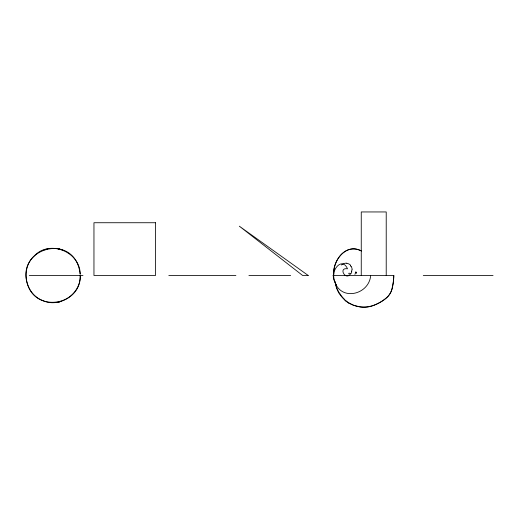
<?xml version="1.0" encoding="UTF-8"?>
<svg xmlns="http://www.w3.org/2000/svg" width="519" height="519" viewBox="0 0 519 519"><rect width="100%" height="100%" fill="white"/><g stroke="black" fill="none" stroke-linecap="round" stroke-linejoin="round"><path stroke-width="0.78" d="M333.685 275.368L333.698 274.272M333.685 275.213L333.691 274.668M351.811 269.971L351.597 271.593M333.704 274.032C332.731 260.025 346.848 242.529 361.458 251.047M355.911 272.676L355.846 271.807L356.339 273.078L355.904 272.261L354.873 274.369M333.749 274.246L333.918 272.812M335.235 281.843C336.896 300.17 357.825 312.47 374.647 304.977C382.607 301.565 391.449 296.297 392.416 286.799C393.311 283.095 393.811 279.287 393.804 275.472L332.945 275.479M370.676 275.751C368.814 294.831 340.795 301.513 334.658 281.376C329.234 273.104 341.327 255.127 347.529 268.797C337.791 267.181 345.862 281.525 350.721 273.604M348.891 273.954L349.125 273.228M80.127 274.038C75.229 231.013 13.741 247.492 28.02 285.865C38.121 313.022 81.282 304.426 80.231 275.479C80.912 294.195 59.341 308.494 42.396 300.423C25.061 293.754 20.358 268.589 34.105 256.101C49.467 239.233 80.186 251.812 80.198 274.149M43.953 249.924L45.218 249.509M58.634 302.045L61.242 301.364M58.381 302.097L59.679 301.805M46.496 249.152L47.793 248.861M49.11 248.633L50.427 248.471M55.747 302.486L57.071 302.324M29.285 275.479L82.982 275.479M168.811 275.479L235.898 275.479M248.912 275.479L290.653 275.479M423.277 275.479L493.05 275.479M58.381 248.861L59.679 249.152M58.31 248.848L60.859 249.477M60.963 249.509L62.228 249.924M360.601 250.567C341.534 241.945 327.742 269.445 336.072 284.581M348.749 303.057L353.718 305.406L360.063 306.859A36.713 33.547 89.6 0 0 369.736 306.489M345.991 301.104L344.272 299.58M350.442 265.605L350.98 266.448M339.244 293.235L336.74 288.026L335.293 282.33M356.294 272.988L355.93 272.43M393.804 275.472C393.311 283.212 392.896 292.599 386.506 297.802C382.205 301.409 377.261 304.381 371.825 305.912A35.577 32.36 -81.3 0 1 369.723 306.398M349.086 273.104L349.099 273.409M386.22 275.479L386.22 211.947L361.256 211.947L361.256 275.479M344.441 299.359A28.733 24.925 73 0 1 339.51 293.053M348.742 303.077A26.521 23.893 78.4 0 1 345.978 301.124M351.759 271.606A6.345 5.728 -39.2 0 1 350.889 273.701M351.104 266.344A8.635 6.799 -54 0 1 352.174 269.874M346.789 263.347A11.872 8.401 -69.2 0 1 350.649 265.3M341.392 265.001A14.026 9.602 -82 0 1 346.822 263.172M155.512 222.735L93.958 222.735L93.958 275.479L155.512 275.479L155.512 222.735M308.215 275.479L302.629 275.479L239.337 226.193L308.215 275.479"/></g></svg>
